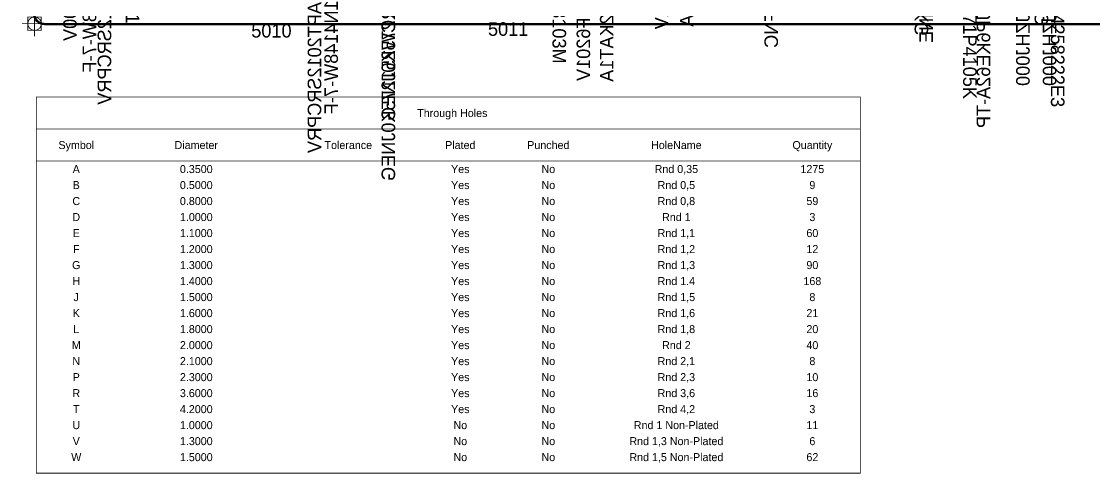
# Model space of a CAD drawing. Extents: x -23 to 289, y -67 to 135.
# Drawn here: x -2 to 159, y -67.5 to 0.3 of the extents above; entities that cross this region are included whole.
import ezdxf
from ezdxf.enums import TextEntityAlignment as Align

# ---------------------------------------------------------------- set-up
doc = ezdxf.new("R2010")
doc.units = 0
doc.header["$MEASUREMENT"] = 0
for name, color, linetype in [('ASSEMBLY_PART_NUMBERS_BTM', 191, 'CONTINUOUS'), ('ASSEMBLY_PART_NUMBERS_TOP', 102, 'CONTINUOUS'), ('BOARD_ORIGIN', 255, 'CONTINUOUS'), ('BOARD_OUTLINE', 10, 'CONTINUOUS'), ('DRILL_DRAWING', 21, 'CONTINUOUS'), ('MANUFACTURING_OUTLINES', 10, 'CONTINUOUS'), ('NC_DRILL_ORIGIN', 255, 'CONTINUOUS')]:
    doc.layers.add(name, color=color, linetype=linetype)
doc.styles.add('VERIBEST_GERBER_0', font='txt')

msp = doc.modelspace()

# ---------------------------------------------------------------- linework, layer by layer
at = {"layer": 'BOARD_ORIGIN', "const_width": 0.127}
for points in [[(0, -1.905), (0, 1.905)], [(-1.905, 0), (1.905, 0)]]:
    msp.add_lwpolyline(points, dxfattribs=at)
msp.add_lwpolyline([(-1, 0, -1), (1, 0, -1)], format="xyb", close=True, dxfattribs=at)
at = {"layer": 'BOARD_OUTLINE', "const_width": 0.25}
msp.add_lwpolyline([(0, 1.5), (0, 133.5, -0.414213562), (1.5, 135), (278.5, 135, -0.414213562), (280, 133.5), (280, 1.5, -0.414213562), (278.5, 0), (1.5, 0, -0.414213562)], format="xyb", close=True, dxfattribs=at)
at = {"layer": 'DRILL_DRAWING', "const_width": 0.12}
msp.add_lwpolyline([(0.25, -67.4), (0.25, -11), (123.85, -11), (123.85, -67.4)], close=True, dxfattribs=at)
for points in [[(0.25, -15.8), (123.85, -15.8)], [(0.25, -20.6), (123.85, -20.6)]]:
    msp.add_lwpolyline(points, dxfattribs=at)
at = {"layer": 'MANUFACTURING_OUTLINES'}
msp.add_lwpolyline([(280.1504, 1.5, -0.414213562), (278.5, -0.15041), (1.5, -0.15041, -0.414213562), (-0.15041, 1.5), (-0.15041, 133.5, -0.414213562), (1.5, 135.15041), (278.5, 135.15041, -0.414213562), (280.1504, 133.5)], format="xyb", close=True, dxfattribs=at)
at = {"layer": 'NC_DRILL_ORIGIN', "const_width": 0.127}
for points in [[(0, -1.905), (0, 1.905)], [(-1.905, 0), (1.905, 0)]]:
    msp.add_lwpolyline(points, dxfattribs=at)
msp.add_lwpolyline([(-1, -1), (-1, 1), (1, 1), (1, -1)], close=True, dxfattribs=at)

# ---------------------------------------------------------------- texts
at = {"layer": 'ASSEMBLY_PART_NUMBERS_BTM', "style": 'VERIBEST_GERBER_0', "text_generation_flag": 2}
for s, p in [('CL21B225KOFNNNE', (132.71, 23.25)), ('MC79M05CDTRKG', (149.99, 23.7)), ('1210PC102KAT1A', (96.79, 22.5)), ('CL10B104KB8SFNC', (109.46, 21.75)), ('NCP5501DT50RKG', (131.99, 22.45)), ('ERJ-8ENF6201V', (93.04, 20)), ('ERJ-6ENF2000V', (4.29, 18.25)), ('CRCW251275K0JNEG', (52.04, 13.5)), ('1210PC102KAT1A', (84.79, 14.25)), ('ERJ-8ENF6201V', (81.29, 12.25)), ('APT2012SRCPRV', (9.46, 10.5)), ('MCR25JZHJ000', (147.21, 10.75)), ('MCR25JZHJ000', (151.21, 10.75)), ('1N4148W-7-F', (7.21, 9.75)), ('SMBJP6KE62A-TP', (141.29, 7.75)), ('APT2012SRCPRV', (40.96, 3.25)), ('1N4148W-7-F', (43.46, 3.5)), ('CRCW251275K0JNEG', (52.04, 4.5))]:
    msp.add_text(s, height=2.032, rotation=90, dxfattribs=at).set_placement(p, align=Align.TOP_LEFT)
at = {"layer": 'ASSEMBLY_PART_NUMBERS_TOP', "style": 'VERIBEST_GERBER_0'}
for s, p in [('R46KI21004001K1', (15.71, 23)), ('B32021A3103M', (79.71, 13.5)), ('MAL214258222E3', (154.46, 10)), ('B32671P4105K', (141.29, 7.75))]:
    msp.add_text(s, height=2.032, rotation=270, dxfattribs=at).set_placement(p, align=Align.TOP_LEFT)
for s, p in [('5011', (68, 0.21)), ('5010', (32.5, -0.04))]:
    msp.add_text(s, height=2.032, dxfattribs=at).set_placement(p, align=Align.TOP_LEFT)
at = {"layer": 'DRILL_DRAWING', "style": 'VERIBEST_GERBER_0'}
for s, p in [('Through Holes', (62.65, -13.4)), ('Symbol', (6.25, -18.2)), ('Diameter', (24.25, -18.2)), ('Tolerance', (47.05, -18.2)), ('Plated', (63.85, -18.2)), ('Punched', (77.05, -18.2)), ('HoleName', (96.25, -18.2)), ('Quantity', (116.65, -18.2)), ('A', (6.25, -21.8)), ('0.3500', (24.25, -21.8)), ('Yes', (63.85, -21.8)), ('No', (77.05, -21.8)), ('Rnd 0,35', (96.25, -21.8)), ('1275', (116.65, -21.8)), ('B', (6.25, -24.2)), ('0.5000', (24.25, -24.2)), ('Yes', (63.85, -24.2)), ('No', (77.05, -24.2)), ('Rnd 0,5', (96.25, -24.2)), ('9', (116.65, -24.2)), ('C', (6.25, -26.6)), ('0.8000', (24.25, -26.6)), ('Yes', (63.85, -26.6)), ('No', (77.05, -26.6)), ('Rnd 0,8', (96.25, -26.6)), ('59', (116.65, -26.6)), ('D', (6.25, -29)), ('1.0000', (24.25, -29)), ('Yes', (63.85, -29)), ('No', (77.05, -29)), ('Rnd 1', (96.25, -29)), ('3', (116.65, -29)), ('E', (6.25, -31.4)), ('1.1000', (24.25, -31.4)), ('Yes', (63.85, -31.4)), ('No', (77.05, -31.4)), ('Rnd 1,1', (96.25, -31.4)), ('60', (116.65, -31.4)), ('F', (6.25, -33.8)), ('1.2000', (24.25, -33.8)), ('Yes', (63.85, -33.8)), ('No', (77.05, -33.8)), ('Rnd 1,2', (96.25, -33.8)), ('12', (116.65, -33.8)), ('G', (6.25, -36.2)), ('1.3000', (24.25, -36.2)), ('Yes', (63.85, -36.2)), ('No', (77.05, -36.2)), ('Rnd 1,3', (96.25, -36.2)), ('90', (116.65, -36.2)), ('H', (6.25, -38.6)), ('1.4000', (24.25, -38.6)), ('Yes', (63.85, -38.6)), ('No', (77.05, -38.6)), ('Rnd 1.4', (96.25, -38.6)), ('168', (116.65, -38.6)), ('J', (6.25, -41)), ('1.5000', (24.25, -41)), ('Yes', (63.85, -41)), ('No', (77.05, -41)), ('Rnd 1,5', (96.25, -41)), ('8', (116.65, -41)), ('K', (6.25, -43.4)), ('1.6000', (24.25, -43.4)), ('Yes', (63.85, -43.4)), ('No', (77.05, -43.4)), ('Rnd 1,6', (96.25, -43.4)), ('21', (116.65, -43.4)), ('L', (6.25, -45.8)), ('1.8000', (24.25, -45.8)), ('Yes', (63.85, -45.8)), ('No', (77.05, -45.8)), ('Rnd 1,8', (96.25, -45.8)), ('20', (116.65, -45.8)), ('M', (6.25, -48.2)), ('2.0000', (24.25, -48.2)), ('Yes', (63.85, -48.2)), ('No', (77.05, -48.2)), ('Rnd 2', (96.25, -48.2)), ('40', (116.65, -48.2)), ('N', (6.25, -50.6)), ('2.1000', (24.25, -50.6)), ('Yes', (63.85, -50.6)), ('No', (77.05, -50.6)), ('Rnd 2,1', (96.25, -50.6)), ('8', (116.65, -50.6)), ('P', (6.25, -53)), ('2.3000', (24.25, -53)), ('Yes', (63.85, -53)), ('No', (77.05, -53)), ('Rnd 2,3', (96.25, -53)), ('10', (116.65, -53)), ('R', (6.25, -55.4)), ('3.6000', (24.25, -55.4)), ('Yes', (63.85, -55.4)), ('No', (77.05, -55.4)), ('Rnd 3,6', (96.25, -55.4)), ('16', (116.65, -55.4)), ('T', (6.25, -57.8)), ('4.2000', (24.25, -57.8)), ('Yes', (63.85, -57.8)), ('No', (77.05, -57.8)), ('Rnd 4,2', (96.25, -57.8)), ('3', (116.65, -57.8)), ('Rnd 1 Non-Plated', (96.25, -60.2)), ('U', (6.25, -60.2)), ('1.0000', (24.25, -60.2)), ('No', (63.85, -60.2)), ('No', (77.05, -60.2)), ('11', (116.65, -60.2)), ('V', (6.25, -62.6)), ('1.3000', (24.25, -62.6)), ('No', (63.85, -62.6)), ('No', (77.05, -62.6)), ('Rnd 1,3 Non-Plated', (96.25, -62.6)), ('6', (116.65, -62.6)), ('Rnd 1,5 Non-Plated', (96.25, -65)), ('W', (6.25, -65)), ('1.5000', (24.25, -65)), ('No', (63.85, -65)), ('No', (77.05, -65)), ('62', (116.65, -65))]:
    msp.add_text(s, height=1.2, dxfattribs=at).set_placement(p, align=Align.MIDDLE_CENTER)

doc.saveas('drawing.dxf')
